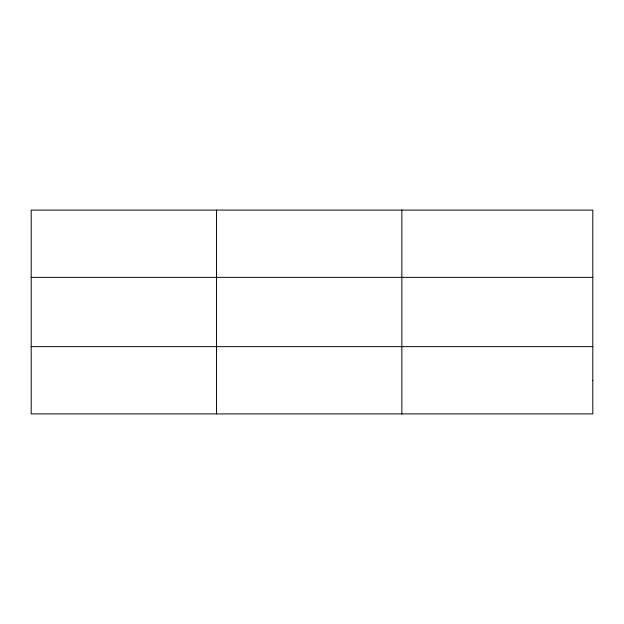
<?xml version="1.0" encoding="UTF-8"?>
<svg xmlns="http://www.w3.org/2000/svg" width="624" height="624" viewBox="0 0 624 624"><rect width="100%" height="100%" fill="white"/><g stroke="black" fill="none" stroke-linecap="round" stroke-linejoin="round"><path stroke-width="0.94" d="M216.528 210.093L216.528 413.907M401.856 210.093L401.856 413.907M31.2 277.352L592.8 277.352M31.2 346.648L592.8 346.648M592.8 380.281L592.8 413.907L31.2 413.907L31.2 210.093L592.8 210.093L592.8 380.281"/></g></svg>
